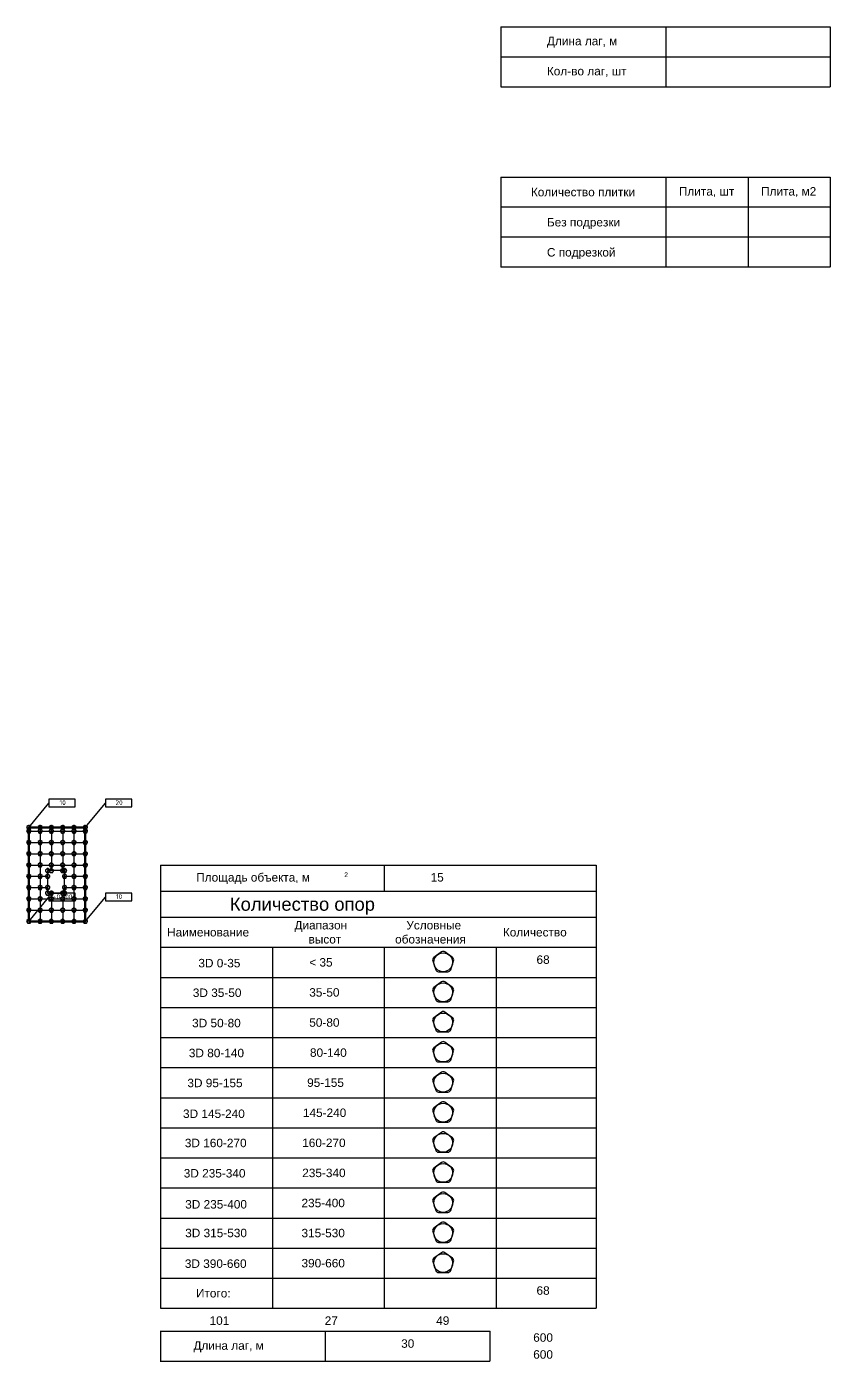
# Model space of a CAD drawing. Header units: millimetres. Extents: x -115 to 1164096, y -205848 to 318871.
# Drawn here: x -115 to 42628, y -23400 to 47596 of the extents above; entities that cross this region are included whole.
import ezdxf
from ezdxf.enums import TextEntityAlignment as Align

# ---------------------------------------------------------------- set-up
doc = ezdxf.new("R2010")
doc.units = ezdxf.units.MM
for name, color, linetype in [('_SG_Support', 7, 'Continuous'), ('линии_высот', 4, 'Continuous'), ('областиvb', 52, 'Continuous'), ('опорыvb', 7, 'Continuous'), ('сеткаvb', 8, 'Continuous')]:
    doc.layers.add(name, color=color, linetype=linetype)
doc.layers.add('контур', color=1, linetype='Continuous', lineweight=50)
doc.styles.add('isocpeur', font='isocpeur.ttf')
doc.styles.get("Standard").update_dxf_attribs({"font": 'arial.ttf'})

# ---------------------------------------------------------------- blocks, each defined once
blk = doc.blocks.new('table_lag+')
at = {"color": 0}
for p, q in [((0, 0), (0, -1600)), ((0, -1600), (0, -3200))]:
    blk.add_line(p, q, dxfattribs=at)
for p, q in [((0, 0), (17528, 0)), ((8775, 0), (8775, -1600)), ((17528, 0), (17528, -1600)), ((0, -1600), (17528, -1600)), ((8775, -1600), (8775, -3200)), ((17528, -1600), (17528, -3200)), ((0, -3200), (17528, -3200))]:
    blk.add_line(p, q)
for s, p in [('Длина лаг, м', (2455, -988)), ('Кол-во лаг, шт', (2455, -2588))]:
    blk.add_text(s, height=450, dxfattribs=at).set_placement(p)
for tag, p in [('LENGTH', (13161, -988)), ('QUANTITY', (13161, -2588))]:
    blk.add_attdef(tag, text='', height=450, dxfattribs=at).set_placement(p, align=Align.CENTER)
blk = doc.blocks.new('table_plitka+')
at = {"color": 0}
for p, q in [((0, 0), (17528, 0)), ((0, 0), (0, -1600)), ((8775, 0), (8775, -1600)), ((13150, 0), (13150, -1600)), ((17528, 0), (17528, -1600)), ((0, -1600), (0, -3200)), ((17500, -1600), (0, -1600)), ((8775, -1600), (8775, -3200)), ((13150, -1600), (13150, -3200)), ((17528, -1600), (17528, -3200)), ((17500, -3200), (0, -3200)), ((0, -3200), (0, -4800)), ((8775, -3200), (8775, -4800)), ((13150, -3200), (13150, -4800)), ((17528, -3200), (17528, -4800)), ((17500, -4800), (0, -4800))]:
    blk.add_line(p, q, dxfattribs=at)
blk.add_line((8775, -4783), (8778, -4783))
for s, p in [('Без подрезки', (2455, -2626)), ('C подрезкой', (2455, -4226))]:
    blk.add_text(s, height=450, dxfattribs=at).set_placement(p)
at = {"color": 0, "char_height": 450, "attachment_point": 5}
for s, insert, width in [('Количество плитки', (4375, -800), 8750), ('Плита, шт', (10950, -800), 4350.47), ('Плита, м2', (15313, -800), 4375.47)]:
    blk.add_mtext(s, dxfattribs=dict(at, insert=insert, width=width))
for tag, p in [('QC', (10282, -2518)), ('QCS', (14657, -2518)), ('QR', (10282, -4128)), ('QRS', (14648, -4112))]:
    blk.add_attdef(tag, p, '', height=500)
blk = doc.blocks.new('otmetka_oporvb')
at = {"linetype": 'ByBlock', "lineweight": -2}
blk.add_hatch(color=0, dxfattribs=at).paths.add_polyline_path([(-38, -32, 1), (38, 32, 1)])
at = {"color": 0, "linetype": 'ByBlock', "lineweight": -2}
blk.add_line((0, 0), (2142, 2596), dxfattribs=at)
at = {"color": 0}
blk.add_lwpolyline([(2142, 2196), (4942, 2196), (4942, 2996), (2142, 2996)], close=True, dxfattribs=at)
at = {"color": 0, "linetype": 'ByBlock', "lineweight": -2, "style": 'isocpeur'}
blk.add_attdef('OTM', text='', height=500, dxfattribs=at).set_placement((3600, 2639), align=Align.MIDDLE_CENTER)
blk = doc.blocks.new('opor_symb3d')
at = {"color": 0}
blk.add_lwpolyline([(79, -79), (111, 17, 0.32492), (100, 51), (18, 111, 0.32492), (-18, 111), (-100, 51, 0.32492), (-111, 17), (-79, -79, 0.32492), (-51, -100), (51, -100, 0.32492)], format="xyb", close=True, dxfattribs=at)
at = {"color": 0, "ltscale": 20, "transparency": 33554483}
blk.add_circle((0, 0), 100, dxfattribs=at)
blk = doc.blocks.new('*U63')
at = {"color": 0}
for p, q in [((0, 0), (23168, 0)), ((0, 0), (0, -23579)), ((11903, 0), (11903, -1388)), ((23168, 0), (23168, -23579)), ((0, -1388), (23168, -1388)), ((0, -2776), (23168, -2776)), ((0, -4376), (23168, -4376)), ((5952, -4376), (5952, -23579)), ((11903, -4376), (11903, -23579)), ((17855, -4376), (17855, -23579)), ((0, -5976), (23168, -5976)), ((0, -7577), (23168, -7577)), ((0, -9177), (23168, -9177)), ((0, -10777), (23168, -10777)), ((0, -12377), (23168, -12377)), ((0, -13978), (23168, -13978)), ((0, -15578), (23168, -15578)), ((0, -17178), (23168, -17178)), ((0, -18778), (23168, -18778)), ((0, -20378), (23168, -20378)), ((0, -21979), (23168, -21979)), ((0, -23579), (23168, -23579)), ((-10, -24800), (17526, -24800)), ((0, -24800), (0, -26400)), ((0, -24800), (17535, -24800)), ((8758, -24800), (8758, -26400)), ((17526, -24800), (17526, -26400)), ((-10, -26400), (17526, -26400)), ((-10, -26400), (17526, -26400))]:
    blk.add_line(p, q, dxfattribs=at)
at = {"color": 1}
blk.add_lwpolyline([(15436, -5571), (15593, -5088, 0.32492), (15538, -4920), (15127, -4621, 0.32492), (14951, -4621), (14539, -4920, 0.32492), (14485, -5088), (14642, -5571, 0.32492), (14784, -5675), (15293, -5675, 0.32492)], format="xyb", close=True, dxfattribs=at)
at = {"color": 92}
blk.add_lwpolyline([(15436, -7172), (15593, -6688, 0.32492), (15538, -6520), (15127, -6221, 0.32492), (14951, -6221), (14539, -6520, 0.32492), (14485, -6688), (14642, -7172, 0.32492), (14784, -7275), (15293, -7275, 0.32492)], format="xyb", close=True, dxfattribs=at)
at = {"color": 131}
blk.add_lwpolyline([(15436, -8772), (15593, -8288, 0.32492), (15538, -8120), (15127, -7822, 0.32492), (14951, -7822), (14539, -8120, 0.32492), (14485, -8288), (14642, -8772, 0.32492), (14784, -8875), (15293, -8875, 0.32492)], format="xyb", close=True, dxfattribs=at)
at = {"color": 30}
blk.add_lwpolyline([(15436, -10372), (15593, -9888, 0.32492), (15538, -9721), (15127, -9422, 0.32492), (14951, -9422), (14539, -9721, 0.32492), (14485, -9888), (14642, -10372, 0.32492), (14784, -10476), (15293, -10476, 0.32492)], format="xyb", close=True, dxfattribs=at)
at = {"color": 160}
blk.add_lwpolyline([(15436, -11972), (15593, -11489, 0.32492), (15538, -11321), (15127, -11022, 0.32492), (14951, -11022), (14539, -11321, 0.32492), (14485, -11489), (14642, -11972, 0.32492), (14784, -12076), (15293, -12076, 0.32492)], format="xyb", close=True, dxfattribs=at)
at = {"color": 60}
blk.add_lwpolyline([(15436, -13573), (15593, -13089, 0.32492), (15538, -12921), (15127, -12622, 0.32492), (14951, -12622), (14539, -12921, 0.32492), (14485, -13089), (14642, -13573, 0.32492), (14784, -13676), (15293, -13676, 0.32492)], format="xyb", close=True, dxfattribs=at)
at = {"color": 134}
blk.add_lwpolyline([(15436, -15173), (15593, -14689, 0.32492), (15538, -14521), (15127, -14222, 0.32492), (14951, -14222), (14539, -14521, 0.32492), (14485, -14689), (14642, -15173, 0.32492), (14784, -15276), (15293, -15276, 0.32492)], format="xyb", close=True, dxfattribs=at)
at = {"color": 42}
blk.add_lwpolyline([(15436, -16773), (15593, -16289, 0.32492), (15538, -16122), (15127, -15823, 0.32492), (14951, -15823), (14539, -16122, 0.32492), (14485, -16289), (14642, -16773, 0.32492), (14784, -16877), (15293, -16877, 0.32492)], format="xyb", close=True, dxfattribs=at)
at = {"color": 26}
blk.add_lwpolyline([(15436, -18373), (15593, -17889, 0.32492), (15538, -17722), (15127, -17423, 0.32492), (14951, -17423), (14539, -17722, 0.32492), (14485, -17889), (14642, -18373, 0.32492), (14784, -18477), (15293, -18477, 0.32492)], format="xyb", close=True, dxfattribs=at)
at = {"color": 82}
blk.add_lwpolyline([(15436, -19973), (15593, -19490, 0.32492), (15538, -19322), (15127, -19023, 0.32492), (14951, -19023), (14539, -19322, 0.32492), (14485, -19490), (14642, -19973, 0.32492), (14784, -20077), (15293, -20077, 0.32492)], format="xyb", close=True, dxfattribs=at)
at = {"color": 163}
blk.add_lwpolyline([(15436, -21574), (15593, -21090, 0.32492), (15538, -20922), (15127, -20623, 0.32492), (14951, -20623), (14539, -20922, 0.32492), (14485, -21090), (14642, -21574, 0.32492), (14784, -21677), (15293, -21677, 0.32492)], format="xyb", close=True, dxfattribs=at)
at = {"color": 1}
blk.add_circle((15039, -5175), 500, dxfattribs=at)
at = {"color": 92}
blk.add_circle((15039, -6775), 500, dxfattribs=at)
at = {"color": 131}
blk.add_circle((15039, -8375), 500, dxfattribs=at)
at = {"color": 30}
blk.add_circle((15039, -9976), 500, dxfattribs=at)
at = {"color": 160}
blk.add_circle((15039, -11576), 500, dxfattribs=at)
at = {"color": 60}
blk.add_circle((15039, -13176), 500, dxfattribs=at)
at = {"color": 134}
blk.add_circle((15039, -14776), 500, dxfattribs=at)
at = {"color": 42}
blk.add_circle((15039, -16377), 500, dxfattribs=at)
at = {"color": 26}
blk.add_circle((15039, -17977), 500, dxfattribs=at)
at = {"color": 82}
blk.add_circle((15039, -19577), 500, dxfattribs=at)
at = {"color": 163}
blk.add_circle((15039, -21177), 500, dxfattribs=at)
at = {"color": 0}
for s, height, p in [('Площадь объекта, м', 450, (1902, -881)), ('2', 250, (9777, -642)), ('Количество опор', 700, (3693, -2432)), ('Наименование', 450, (351, -3801)), ('Диапазон', 450, (7127, -3426)), ('Условные', 450, (13079, -3426)), ('Количество', 450, (18214, -3801)), ('высот', 450, (7877, -4176)), ('обозначения', 450, (12481, -4176)), ('< 35', 450, (7915, -5401)), ('35-50', 450, (7915, -7002)), ('50-80', 450, (7915, -8602)), ('80-140', 450, (7952, -10202)), ('95-155', 450, (7802, -11802)), ('145-240', 450, (7577, -13402)), ('160-270', 450, (7540, -15003)), ('235-340', 450, (7540, -16603)), ('235-400', 450, (7502, -18203)), ('315-530', 450, (7502, -19803)), ('390-660', 450, (7502, -21404)), ('Итого:', 450, (1888, -23004)), ('Длина лаг, м', 450, (1753, -25787))]:
    blk.add_text(s, height=height, dxfattribs=at).set_placement(p)
for s, p in [('3D 0-35', (3135, -5218)), ('3D 35-50', (3015, -6793)), ('3D 50-80', (2977, -8406)), ('3D 80-140', (2977, -9999)), ('3D 95-155', (2900, -11593)), ('3D 145-240', (2843, -13230)), ('3D 160-270', (2939, -14785)), ('3D 235-340', (2881, -16397)), ('3D 235-400', (2958, -18049)), ('3D 315-530', (2958, -19573)), ('3D 390-660', (2939, -21205))]:
    blk.add_text(s, height=450, dxfattribs=at).set_placement(p, align=Align.MIDDLE)
at = {"linetype": 'ByBlock'}
for tag, p in [('AREA', (14719, -881)), ('1', (20351, -5258)), ('2', (20351, -6858)), ('3', (20351, -8458)), ('4', (20351, -10058)), ('5', (20351, -11659)), ('6', (20351, -13259)), ('7', (20351, -14859)), ('8', (20351, -16459)), ('9', (20351, -18059)), ('10', (20351, -19660)), ('11', (20351, -21260)), ('ITOG', (20351, -22860)), ('CHPOL', (3136, -24460)), ('DOSKA', (9087, -24460)), ('LAG', (15016, -24460)), ('VECTOR', (20351, -25360)), ('PERP', (20351, -26260))]:
    blk.add_attdef(tag, text='', height=450, dxfattribs=at).set_placement(p, align=Align.CENTER)
at = {"color": 0}
blk.add_attdef('LENGTH', text='', height=450, dxfattribs=at).set_placement((13152, -25681), align=Align.CENTER)

msp = doc.modelspace()

# ---------------------------------------------------------------- linework, layer by layer
at = {"layer": 'контур', "linetype": 'Continuous'}
msp.add_lwpolyline([(0, 0), (0, 5000), (3000, 5000), (3000, 0)], close=True, dxfattribs=at)
at = {"layer": 'линии_высот'}
msp.add_lwpolyline([(0, 0), (3000, 0), (3000, 5000), (0, 5000)], close=True, dxfattribs=at)
at = {"layer": 'областиvb'}
msp.add_lwpolyline([(1000, 1500), (1900, 1500), (1900, 2700), (1000, 2700)], close=True, dxfattribs=at)
at = {"layer": 'сеткаvb'}
for p, q in [((0, 5000), (0, 0)), ((600, 5000), (600, 0)), ((1200, 5000), (1200, 2700)), ((1800, 5000), (1800, 2700)), ((2400, 5000), (2400, 0)), ((3000, 5000), (3000, 0)), ((0, 4800), (3000, 4800)), ((0, 4200), (3000, 4200)), ((0, 3600), (3000, 3600)), ((0, 3000), (3000, 3000)), ((0, 2400), (1000, 2400)), ((1900, 2700), (1000, 2700)), ((1900, 2400), (3000, 2400)), ((0, 1800), (1000, 1800)), ((1000, 1500), (1900, 1500)), ((1200, 1500), (1200, 0)), ((1800, 1500), (1800, 0)), ((1900, 1800), (3000, 1800)), ((0, 1200), (3000, 1200)), ((0, 600), (3000, 600)), ((0, 0), (3000, 0))]:
    msp.add_line(p, q, dxfattribs=at)
at = {"layer": 'сеткаvb', "linetype": 'Continuous'}
msp.add_line((0, 5000), (3000, 5000), dxfattribs=at)

# ---------------------------------------------------------------- block references
at = {"xscale": 0.5, "yscale": 0.5, "zscale": 0.5}
for p, values in [((0, 5000), {'OTM': '10'}), ((3000, 5000), {'OTM': '20'}), ((0, 0), {'OTM': '+0.000'}), ((3000, 0), {'OTM': '10'})]:
    msp.add_blockref('otmetka_oporvb', p, dxfattribs=at).add_auto_attribs(values)
msp.add_blockref('*U63', (7000, 3000)).add_auto_attribs({'1': '68', 'AREA': '15', 'ITOG': '68', 'CHPOL': '101', 'DOSKA': '27', 'LAG': '49', 'VECTOR': '600', 'PERP': '600', 'LENGTH': '30'})
at = {"layer": '_SG_Support'}
for name, p in [('table_lag+', (25100.35, 47595.557)), ('table_plitka+', (25100.35, 39595.557))]:
    msp.add_blockref(name, p, dxfattribs=at)
at = {"layer": 'опорыvb', "color": 1}
for p in [(0, 5000), (600, 5000), (1200, 5000), (1800, 5000), (2400, 5000), (3000, 5000), (0, 4800), (0, 4200), (600, 4800), (600, 4200), (1200, 4800), (1200, 4200), (1800, 4800), (1800, 4200), (2400, 4800), (2400, 4200), (3000, 4800), (3000, 4200), (0, 3600), (600, 3600), (1200, 3600), (1800, 3600), (2400, 3600), (3000, 3600), (0, 3000), (600, 3000), (1200, 3000), (1800, 3000), (2400, 3000), (3000, 3000), (0, 2400), (600, 2400), (1000, 2700), (1000, 2400), (1200, 2700), (1800, 2700), (1900, 2700), (1900, 2400), (2400, 2400), (3000, 2400), (0, 1800), (600, 1800), (1000, 1800), (1000, 1500), (1200, 1500), (1800, 1500), (1900, 1800), (1900, 1500), (2400, 1800), (3000, 1800), (0, 1200), (0, 600), (600, 1200), (600, 600), (1200, 1200), (1200, 600), (1800, 1200), (1800, 600), (2400, 1200), (2400, 600), (3000, 1200), (3000, 600), (0, 0), (600, 0), (1200, 0), (1800, 0), (2400, 0), (3000, 0)]:
    msp.add_blockref('opor_symb3d', p, dxfattribs=at)

doc.saveas('drawing.dxf')
